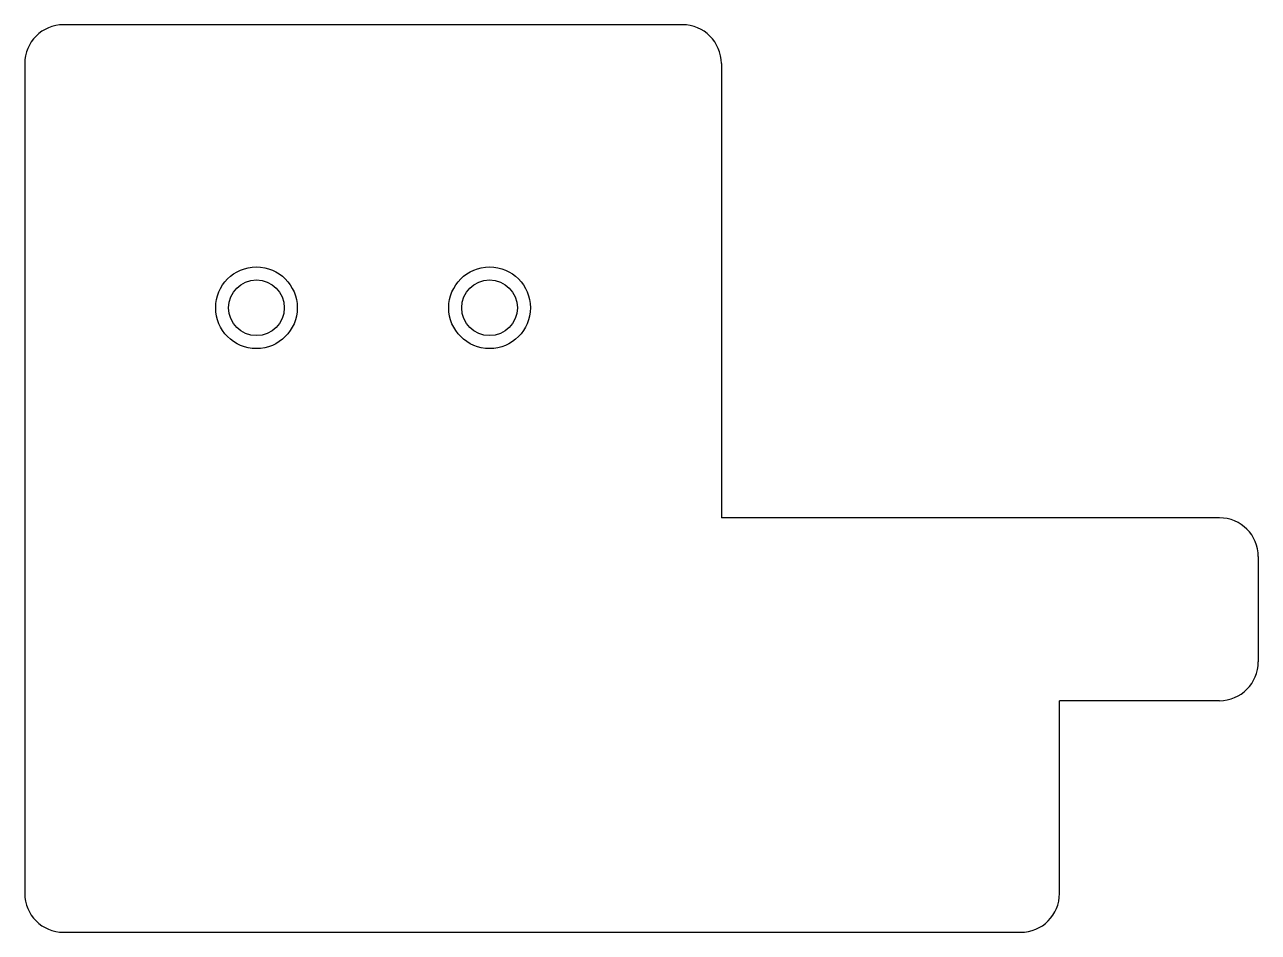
# Model space of a CAD drawing. Header units: millimetres. Extents: x -27.4 to 67.9, y -16 to 54.1.
import ezdxf

# ---------------------------------------------------------------- set-up
doc = ezdxf.new("R2010")
doc.units = ezdxf.units.MM

msp = doc.modelspace()

# ---------------------------------------------------------------- linework, layer by layer
at = {"color": 7, "linetype": 'Continuous', "lineweight": 25}
for p, q in [((23.45, 54.069), (-24.35, 54.069)), ((-27.35, 51.069), (-27.35, -13)), ((26.45, 51.069), (26.45, 16)), ((64.919, 16), (26.45, 16)), ((67.919, 13), (67.919, 4.883)), ((64.919, 1.883), (52.562, 1.883)), ((52.562, -13), (52.562, 1.883)), ((-24.35, -16), (49.562, -16))]:
    msp.add_line(p, q, dxfattribs=at)
for centre, radius in [((-9.45, 32.212), 3.15), ((8.55, 32.212), 3.15), ((-9.45, 32.212), 2.15), ((8.55, 32.212), 2.15)]:
    msp.add_circle(centre, radius, dxfattribs=at)
for centre, start, end in [((-24.35, 51.069), 90, 180), ((23.45, 51.069), 0, 90), ((64.919, 13), 0, 90), ((64.919, 4.883), 270, 0), ((-24.35, -13), 180, 270), ((49.562, -13), 270, 0)]:
    msp.add_arc(centre, 3, start, end, dxfattribs=at)

doc.saveas('drawing.dxf')
